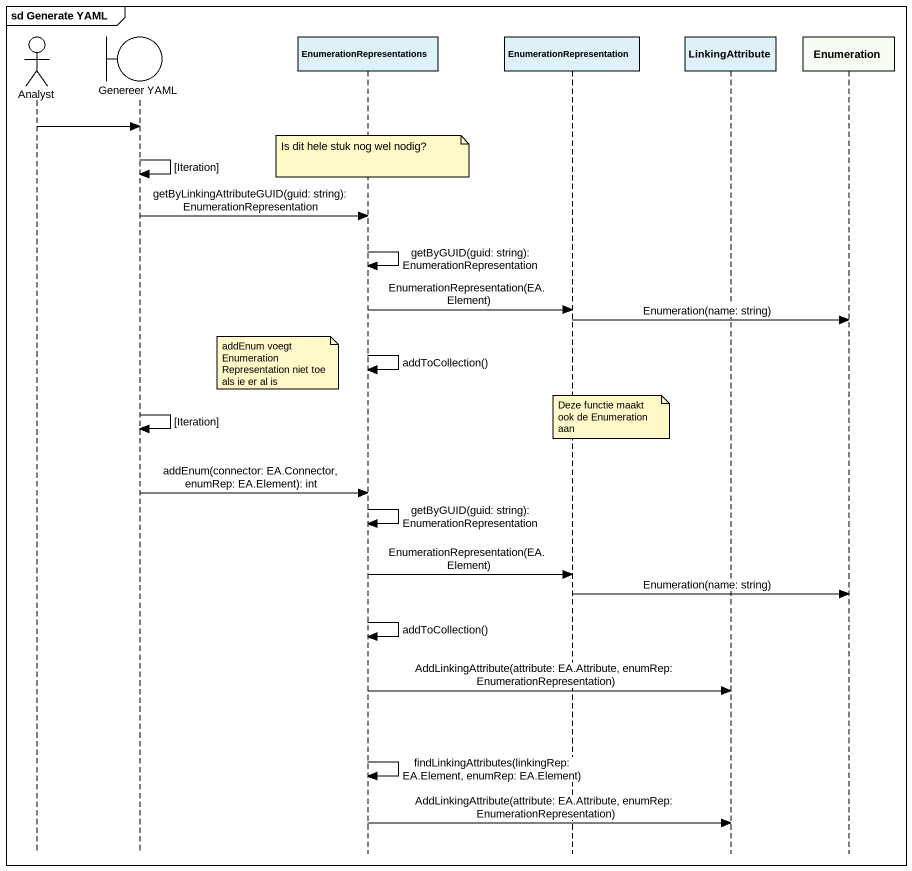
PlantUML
@startuml
mainframe sd Generate YAML
hide footbox
actor Analyst
boundary "Genereer YAML" as Genereer_YAML
participant EnumerationRepresentations #DEF1F9
participant EnumerationRepresentation #DEF1F9
participant LinkingAttribute #DEF1F9
participant Enumeration #F8FDF3

Analyst -> Genereer_YAML
note over EnumerationRepresentations : Is dit hele stuk nog wel nodig?
Genereer_YAML -> Genereer_YAML : [Iteration]
Genereer_YAML -> EnumerationRepresentations : getByLinkingAttributeGUID(guid: string): EnumerationRepresentation
EnumerationRepresentations -> EnumerationRepresentations : getByGUID(guid: string): EnumerationRepresentation
EnumerationRepresentations -> EnumerationRepresentation : EnumerationRepresentation(EA.Element)
EnumerationRepresentation -> Enumeration : Enumeration(name: string)
EnumerationRepresentations -> EnumerationRepresentations : addToCollection()
note left of EnumerationRepresentations : addEnum voegt EnumerationRepresentation niet toe als ie er al is
Genereer_YAML -> Genereer_YAML : [Iteration]
note over EnumerationRepresentation : Deze functie maakt ook de Enumeration aan
Genereer_YAML -> EnumerationRepresentations : addEnum(connector: EA.Connector, enumRep: EA.Element): int
EnumerationRepresentations -> EnumerationRepresentations : getByGUID(guid: string): EnumerationRepresentation
EnumerationRepresentations -> EnumerationRepresentation : EnumerationRepresentation(EA.Element)
EnumerationRepresentation -> Enumeration : Enumeration(name: string)
EnumerationRepresentations -> EnumerationRepresentations : addToCollection()
EnumerationRepresentations -> LinkingAttribute : AddLinkingAttribute(attribute: EA.Attribute, enumRep: EnumerationRepresentation)
EnumerationRepresentations -> EnumerationRepresentations : findLinkingAttributes(linkingRep: EA.Element, enumRep: EA.Element)
EnumerationRepresentations -> LinkingAttribute : AddLinkingAttribute(attribute: EA.Attribute, enumRep: EnumerationRepresentation)
@enduml
